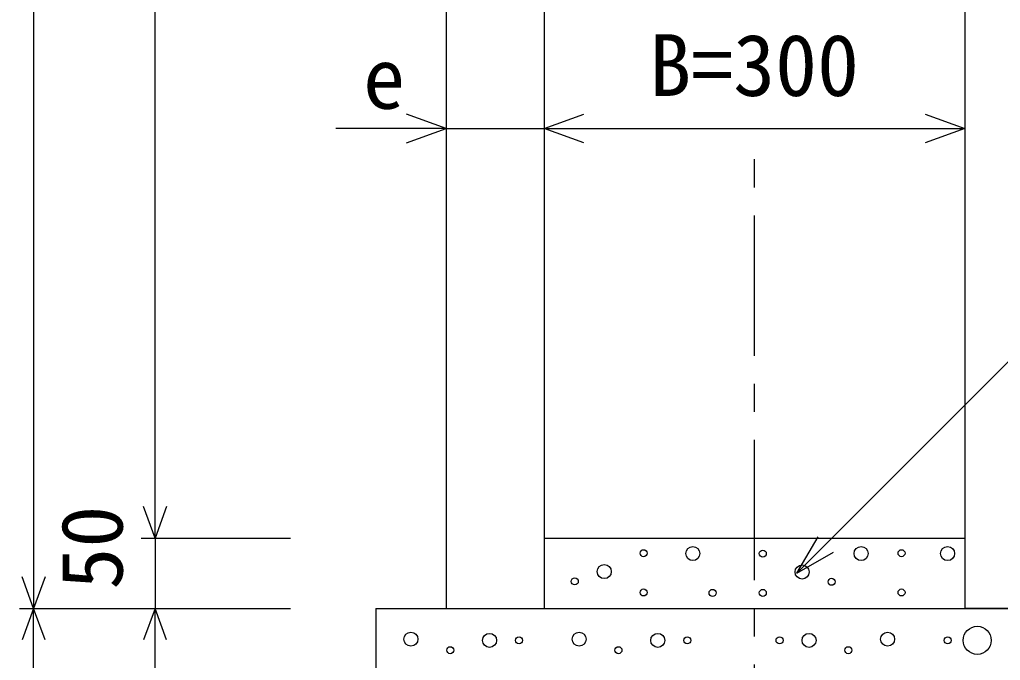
# Model space of a CAD drawing. Units: millimetres, scale not verified. Extents: x -16800 to 16800, y -5940 to 5940.
# Drawn here: x -13087 to -12388, y 2867 to 3323 of the extents above; entities that cross this region are included whole.
import ezdxf
from ezdxf.enums import TextEntityAlignment as Align

# ---------------------------------------------------------------- set-up
doc = ezdxf.new("R2010")
doc.units = ezdxf.units.MM
doc.header["$LTSCALE"] = 20
doc.linetypes.add('CHAIN1', pattern=[8, 5, -1, 1, -1])
for name, color, linetype, lineweight in [('0-0_DIM', 7, 'Continuous', 25), ('0-2_HATCH', 6, 'Continuous', 25), ('0-5_OUTLINE', 3, 'Continuous', 25)]:
    doc.layers.add(name, color=color, linetype=linetype, lineweight=lineweight)
doc.styles.add('ＭＳ ゴシック', font='')
doc.styles.get('ＭＳ ゴシック').set_extended_font_data('MS Gothic')

msp = doc.modelspace()

# ---------------------------------------------------------------- linework, layer by layer
at = {"layer": '0-0_DIM'}
for p, q in [((-13077.47, 3833.63), (-13077.47, 2903.63)), ((-12990.8, 2953.63), (-12990.8, 3753.13)), ((-12783.26, 3245.59), (-12861.9, 3245.59)), ((-12783.26, 3245.59), (-12713.26, 3245.59)), ((-12713.26, 3245.59), (-12413.26, 3245.59)), ((-13000.8, 2953.63), (-12894.13, 2953.63)), ((-12990.8, 2953.63), (-12990.8, 2903.63)), ((-12532.9, 2928.63), (-12517.9, 2954.61)), ((-12532.9, 2928.63), (-12506.92, 2943.63)), ((-13087.47, 2903.63), (-12894.13, 2903.63)), ((-13077.47, 2803.63), (-13077.47, 2903.63)), ((-12990.8, 2853.63), (-12990.8, 2903.63))]:
    msp.add_line(p, q, dxfattribs=at)
at = {"layer": '0-0_DIM', "linetype": 'CHAIN1'}
msp.add_line((-12563.26, 2603.63), (-12563.26, 3227.41), dxfattribs=at)
at = {"layer": '0-0_DIM'}
for points in [[(-12532.9, 2928.63), (-12008.07, 3453.46), (-11368.87, 3453.46)], [(-12811.46, 3235.33), (-12783.26, 3245.59), (-12811.46, 3255.85)], [(-12685.07, 3235.33), (-12713.26, 3245.59), (-12685.07, 3255.85)], [(-12441.46, 3255.85), (-12413.26, 3245.59), (-12441.46, 3235.33)], [(-12982.59, 2976.18), (-12990.8, 2953.63), (-12999.01, 2976.18)], [(-13069.26, 2926.18), (-13077.47, 2903.63), (-13085.68, 2926.18)], [(-13069.26, 2881.08), (-13077.47, 2903.63), (-13085.68, 2881.08)], [(-12982.59, 2881.08), (-12990.8, 2903.63), (-12999.01, 2881.08)]]:
    msp.add_lwpolyline(points, dxfattribs=at)
at = {"layer": '0-2_HATCH'}
for centre, radius in [((-12607.17, 2942.66), 5), ((-12487.17, 2942.66), 5), ((-12425.44, 2942.66), 5), ((-12642.33, 2942.94), 2.5), ((-12557.27, 2942.66), 2.5), ((-12458.32, 2942.94), 2.5), ((-12670.37, 2929.81), 5), ((-12529.23, 2929.53), 5), ((-12691.4, 2922.81), 2.5), ((-12508.2, 2922.53), 2.5), ((-12642.33, 2914.93), 2.5), ((-12593.15, 2914.65), 2.5), ((-12557.27, 2914.65), 2.5), ((-12458.32, 2914.93), 2.5), ((-12404.31, 2880.81), 10), ((-12808.3, 2881.68), 5), ((-12752.22, 2880.81), 5), ((-12731.19, 2880.81), 2.5), ((-12688.3, 2881.68), 5), ((-12632.22, 2880.81), 5), ((-12611.19, 2880.81), 2.5), ((-12545.34, 2880.81), 2.5), ((-12524.31, 2880.81), 5), ((-12468.23, 2881.68), 5), ((-12425.34, 2880.81), 2.5), ((-12780.26, 2873.81), 2.5), ((-12660.26, 2873.81), 2.5), ((-12496.27, 2873.81), 2.5)]:
    msp.add_circle(centre, radius, dxfattribs=at)
at = {"layer": '0-5_OUTLINE'}
for p, q in [((-12783.26, 3694.13), (-12783.26, 2903.63)), ((-12713.26, 3633.63), (-12713.26, 2903.63)), ((-12413.26, 3633.63), (-12413.26, 2903.63)), ((-12713.26, 2953.63), (-12413.26, 2953.63)), ((-12833.26, 2903.63), (-12833.26, 2803.63)), ((-12833.26, 2903.63), (-11793.26, 2903.63)), ((-12783.26, 2903.63), (-12713.26, 2903.63)), ((-11843.26, 2903.63), (-12413.26, 2903.63))]:
    msp.add_line(p, q, dxfattribs=at)

# ---------------------------------------------------------------- texts
at = {"layer": '0-0_DIM', "style": 'ＭＳ ゴシック'}
for s, p in [('B=300', (-12638.27, 3255.59)), ('e', (-12842.41, 3246.46))]:
    msp.add_text(s, height=43.99, dxfattribs=at).set_placement(p, align=Align.BOTTOM_LEFT)
msp.add_text('50', height=43.99, rotation=90, dxfattribs=at).set_placement((-13000.8, 2916.96), align=Align.BOTTOM_LEFT)

doc.saveas('drawing.dxf')
